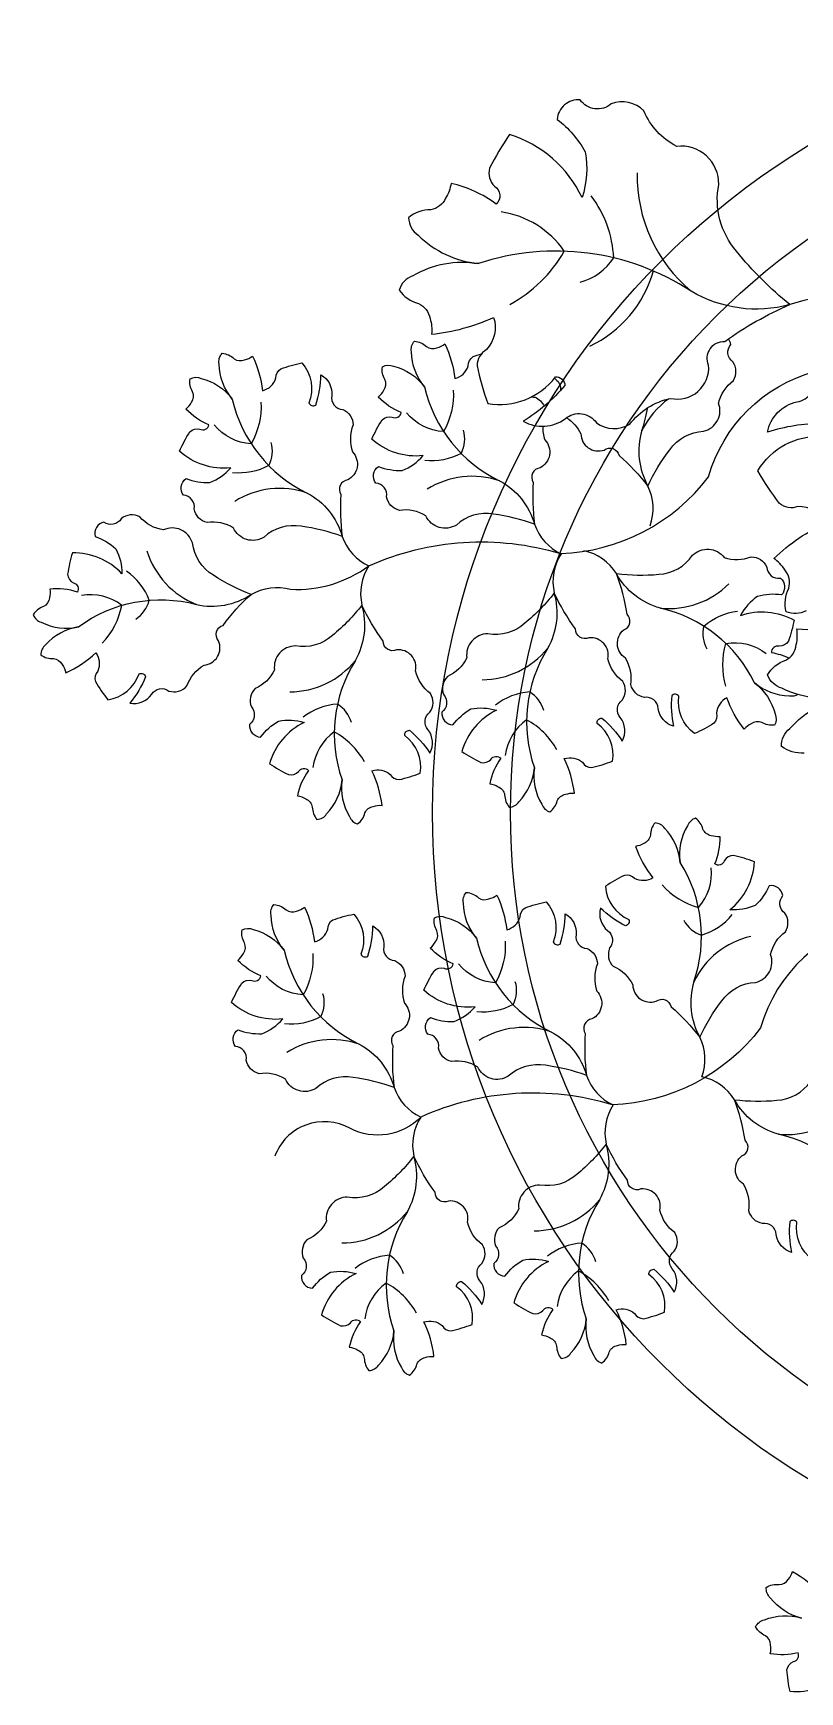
# Model space of a CAD drawing. Header units: millimetres. Extents: x 290.7 to 367.8, y 729.2 to 750.9.
# Drawn here: x 305.752 to 305.9646, y 729.451 to 729.9108 of the extents above; entities that cross this region are included whole.
import ezdxf

# ---------------------------------------------------------------- set-up
doc = ezdxf.new("R2010")
doc.units = ezdxf.units.MM
doc.layers.add('VEGET', color=64, linetype='Continuous')
doc.layers.add('VEGET-I', color=62, linetype='Continuous')

# ---------------------------------------------------------------- blocks, each defined once
blk = doc.blocks.new('VEGET-06')
at = {"layer": 'VEGET'}
for points in [[(0.1185729367762676, 0.2709337000932219, -0.2129696122085104), (0.1349648324349317, 0.2764065200072423, -0.03433418913963267), (0.1359659273157225, 0.2694357978358166, -0.263361124047625), (0.1338729733484989, 0.2668000313026271, 0.4961733732722903), (0.132388003812518, 0.2639532027661344, -0.105188829234163), (0.1413052131771853, 0.2642985508498921, 0.1018354407082667), (0.1411878249157157, 0.2614587322190278, 0.2548810045278109), (0.1428710912775939, 0.2585152939512909, -0.1744881383592944), (0.1460051952663779, 0.2556691023676692, -0.2361518438993939), (0.1432126005120375, 0.2534350628380677, -0.172045804718615), (0.131236834316562, 0.2528576915090177, -0.1720458047186181), (0.1412931151119379, 0.2463290201139445, -0.2361518438993874), (0.1425810557717169, 0.2429927457039645, -0.174488138359288), (0.1384401450568475, 0.2421116822586473, 0.2548810045278096), (0.1355037852289636, 0.2404160981580494, 0.1018354407082642), (0.1341753526885183, 0.2379034070020136, -0.08115707204633878), (0.1250233933434375, 0.2449760949603883, 0.2683901017028241)], [(0.1277264917361052, 0.1378495050565194, -0.2816703646801006), (0.1327753852673519, 0.125798006896007, 0.447648090788793), (0.1350687050113901, 0.1256645208011777, 0.08047336285184804), (0.1344707695979954, 0.1355025269772998, -0.299054732626132), (0.1393975357402688, 0.1297352728286425, 0.4445358973400594), (0.1438132713675104, 0.1262506368161516, -0.3028472262875131), (0.1481697294091102, 0.1221310446268049, 0.1775881189196616), (0.1499398340754361, 0.1136405148101147, -0.5077713489282268), (0.1504326621627063, 0.1045604317994888, 0.5541101838924969), (0.1493860317225835, 0.09951839621551262, 0.05360560279891149), (0.1527839053627886, 0.08651706112661373, 0.05303807838268959), (0.1392035099048812, 0.08671283549837128, 0.2299676780149515), (0.1283849398232517, 0.08063723080439189, -0.453009155801419)], [(0.130440751469675, -0.02472052202063857, -0.1744881383592944), (0.1377091950086831, -0.02679981835282153, -0.2361518438993939), (0.1350041043409709, -0.03258474588270222, -0.172045804718615), (0.11628554972875, -0.04297751424403984, -0.1720458047186181), (0.1375489101727476, -0.04548019752638233, -0.2361518438993874), (0.1422488336818342, -0.04980380956439845, -0.174488138359288), (0.1363151893696797, -0.05448842373139584, 0.2548810045278096), (0.1329541938888132, -0.05952486546641111, 0.1018354407082642), (0.1328137595503902, -0.06459835759643795, -0.05521114289692754), (0.118866479975039, -0.0625242699350812, 0.2683901017028241)], [(0.1324015737710065, -0.04347439061674141, -0.1823380578218932), (0.1351853449824825, -0.04301463401716354, -0.172045804718615), (0.1464073438441194, -0.04723589865820443, -0.1720458047186181), (0.1397665445041936, -0.03725330792497772, -0.2361518438993874), (0.1399079329310817, -0.03367986037470505, -0.174488138359288), (0.1440585574966242, -0.03451396472015933, 0.2548810045278096), (0.1474266388477092, -0.03412250272521344, 0.1018354407082642), (0.1496429311992884, -0.03234306515326413, -0.08115707204633878), (0.1552377928619206, -0.04246624636208196, 0.2683901017028241), (0.1585185910131273, -0.03751939181729735, -0.2633611240475965), (0.1593984705026399, -0.03427077155473324, -0.03433418913963283), (0.1656036051254963, -0.03094068704172948, -0.2816703646801006), (0.170652498656743, -0.04299218520224191, 0.447648090788793), (0.1729458184007813, -0.04312567129707112, 0.08047336285184804)], [(0.1729458184007813, -0.04312567129707112, 0.08047336285184804), (0.1723478829873866, -0.03328766512094905, -0.299054732626132), (0.17727464912966, -0.03905491926960636, 0.4445358973400594), (0.1816903847569016, -0.0425395552820973, -0.3028472262875131), (0.1860468427985014, -0.04665914747144395, 0.1775881189196616), (0.1878169474648272, -0.05514967728813414, -0.5077713489282268), (0.1883097755520975, -0.06422976029876004, 0.5541101838924969), (0.1872631451119746, -0.06927179588273624, 0.05360560279891149), (0.1906610187521798, -0.08227313097163513, 0.05303807838268959), (0.1770806232942723, -0.08207735659987758, 0.2299676780149515), (0.1662620532126429, -0.08815296129385697, -0.453009155801419), (0.1560914646325751, -0.08748175615821463, 0.1775881189196565), (0.1474204217993167, -0.0876698606016797, -0.3028472262875298), (0.1424253198822241, -0.08435342828477665, 0.4445358973400413), (0.1380354988622283, -0.08083620200805886, -0.4200628682774436), (0.1376616087082212, -0.07544908869824951, 0.1027662192553072), (0.145365243142848, -0.07497702654077987, 0.1249756271620583), (0.150860479235158, -0.06885269704363495, -0.2129696122085104), (0.1336425612104106, -0.06737306871567483, -0.03433418913963267), (0.1354891811256218, -0.06057724989523017, -0.263361124047625), (0.1384560805753976, -0.0589881529248375, 0.4961733732722903), (0.1409486284561474, -0.05696410443205213, -0.07000139340616839), (0.1352393445596922, -0.05520164093461144, 0.1018354407082667)], [(0.1298236260919889, -0.07038768220964275, -0.2361518438993757), (0.1362009992230169, -0.07005299729187886, -0.1744881383592802), (0.135398585529412, -0.07757030245936303, 0.2548810045278265), (0.1366470839935046, -0.0834951052035704, 0.1018354407082649), (0.1401747235745532, -0.0871441877160759, -0.08115707204633917), (0.1230916638135842, -0.09875312918560031, 0.2683901017028146), (0.1324260912935804, -0.1037755777038827, -0.263361124047613), (0.1383469907491994, -0.1048073289463076, -0.034334189139631), (0.1452861659589857, -0.1152949071639311, -0.2816703646801013), (0.1246846916527851, -0.1262492984377417, 0.4476480907887236)], [(0.1248234687736396, -0.1303490955704145, 0.08047336285184782), (0.142219008054286, -0.1276722919160491, -0.2990547326261498), (0.1327719329198089, -0.1373788135882048, 0.4445358973400735), (0.1272999156451142, -0.1458022557546519, -0.302847226287535)], [(0.2143404608243404, -0.1295487630605026, 0.08789902130899625), (0.2136593113353813, -0.1252076125669355, -0.5077713489282268), (0.2152142603775529, -0.116248096928258, 0.5541101838924969), (0.2173643979767421, -0.1115689446104957, 0.05360560279891149), (0.216967138224593, -0.09813680241135359, 0.05303807838268959), (0.2301581160060717, -0.1013715471565186, 0.2299676780149515), (0.2420632258026867, -0.09787543621159855, -0.453009155801419), (0.2518245904712835, -0.100809230377144, 0.1775881189196565), (0.2603171717544228, -0.1025694662270045, -0.3028472262875298), (0.2644418241998476, -0.1069211335717348, 0.4445358973400413), (0.267931589789133, -0.1113328164027036, -0.4200628682774436), (0.2670884826283082, -0.116666666229551, 0.1027662192553072), (0.2594750480895573, -0.1154000010381742, 0.1249756271620583), (0.2527469053681175, -0.1201367854980981, -0.2129696122085104), (0.2691950865218002, -0.1254380436347562, -0.03433418913963267), (0.265872215812065, -0.13164704426271, -0.263361124047625), (0.2626246203318461, -0.1325306986766437, 0.4961733732722903), (0.2597418157652021, -0.1339445604342107, -0.105188829234163), (0.2671305436863163, -0.1389488174080284, 0.1018354407082667), (0.2653536830720906, -0.1411671763099527, 0.2548810045278109), (0.2649661356968149, -0.1445357103402003, -0.1744881383592944), (0.2658050632992817, -0.1486853627137128, -0.2361518438993939), (0.2622317824827389, -0.1488309040752522, -0.172045804718615), (0.2522414806110866, -0.1422017109016034, -0.1720458047186181), (0.2564757845122774, -0.1534187962669131, -0.2361518438993874), (0.255537030012424, -0.1568696306690276, -0.174488138359288), (0.2516789716201702, -0.1551264153108063, 0.2548810045278096), (0.2483088433982497, -0.1547529849306377, 0.1018354407082642), (0.2457500932279144, -0.1559903803508407, -0.08115707204633878), (0.2425666268073465, -0.1448707213470906, 0.2683901017028241), (0.238260501275886, -0.1489563411658583, -0.2633611240475965), (0.2366748534838079, -0.1519250854468437, -0.01359188383691224), (0.2340155415381737, -0.1527709116239864, -0.2816703646801006)], [(0.2067415703930084, -0.1322881547835744, -0.140065914486193), (0.2021026283448881, -0.1271525962107498, 0.5077713489282268), (0.1946578504455303, -0.1219309040489414, -0.5541101838924969), (0.1898254262613701, -0.1201517934248963, -0.05360560279891149), (0.1805898205283984, -0.1103904489420007, -0.05303807838268959), (0.1735717679545994, -0.1220185359071522, -0.2299676780149515), (0.1626927706292092, -0.1279852643409614, 0.453009155801419), (0.1578820035752795, -0.1369712483578596, -0.1775881189196565), (0.1531352913883515, -0.1442301112517486, 0.3028472262875298), (0.1533071959310357, -0.1502234588391129, -0.4445358973400413), (0.1539696978732392, -0.1558093786779411, 0.132420092724567), (0.1547578632203548, -0.1576128528035694, -0.1027662192553072)], [(0.217788031047629, -0.1390597130861391, 0.06645151050785239), (0.2168035197724993, -0.1388701123720679, -0.1966975875028096), (0.21390474840255, -0.1359804394685469, 0.1775881189196616)], [(0.2105957128011688, -0.1449766539124369, 0.01988486331478412), (0.2101838725029479, -0.1446132600790122, -0.2768544380593153), (0.2086410221490986, -0.1410348337163505, 0.3028472262875131)]]:
    blk.add_lwpolyline(points, format="xyb", dxfattribs=at)
for points in [[(0.1787080913161034, 0.1409342955668125, -0.08047336285184804), (0.1721603741811455, 0.148301200792254, 0.299054732626132), (0.1727690466169047, 0.1407405286725396, -0.4445358973400594), (0.1721212686906819, 0.1351528822066728, 0.3028472262875131), (0.1719651602376935, 0.1291591023787477, -0.1775881189196616), (0.1767309867031193, 0.1219127746743629, 0.5077713489282268), (0.1828159353822469, 0.115155246533404, -0.5541101838924969), (0.1871266292392004, 0.1123382487378999, -0.05360560279891149), (0.1939393087395631, 0.1007551724023994, -0.05303807838268959), (0.2033851509055085, 0.1105143493233216, -0.2299676780149515), (0.2153247465902801, 0.1138908098802949, 0.453009155801419), (0.2220272557792242, 0.1215698566291641, -0.1775881189196565), (0.2282802176565726, 0.1275800841505026, 0.3028472262875298), (0.2294560543726236, 0.1334594697044471, -0.4445358973400413), (0.2300624542187499, 0.1390517580103054, 0.4200628682774436), (0.2265098412871778, 0.143118664084759, -0.1027662192553072), (0.220738470957361, 0.1379942020935863, -0.1249756271620583), (0.2125213674705293, 0.1384234360467564, 0.2129696122085104), (0.2236248937955043, 0.1516657056500552, 0.03433418913963267), (0.21750713254416, 0.1551537073448817, 0.263361124047625), (0.2142874123478844, 0.154173338340839, -0.4961733732722903), (0.2110943312307043, 0.1538359954617201, 0.105188829234163), (0.2146862037516248, 0.1620051043449307, -0.1018354407082667), (0.2120012359025623, 0.1629374655998257, -0.2548810045278109), (0.2098803011090151, 0.1655829995879916, 0.1744881383592944), (0.2083819639850759, 0.1695425955530121, 0.2361518438993939), (0.2052793652795843, 0.167764000783408, 0.172045804718615), (0.2003498430560819, 0.1568345843182737, 0.1720458047186181), (0.1979645239254557, 0.168584587989141, 0.2361518438993874), (0.1953331347642004, 0.1710064280259367, 0.174488138359288), (0.1929946979928054, 0.16747724571138, -0.2548810045278096), (0.1903403008639266, 0.1653674138784584, -0.1018354407082642), (0.1875154847927956, 0.1650531464375478, 0.08115707204633878), (0.1907385889145283, 0.1539449118959544, -0.2683901017028241), (0.1849185333936019, 0.1551119423709384, 0.2633611240475965), (0.181996068004656, 0.1567813487255476, 0.03433418913963283), (0.1752575223457162, 0.1547355821323233, 0.2816703646801006), (0.1802320631380168, 0.1426532033223173, -0.447648090788793)], [(0.2404388157112853, 0.144829557567709, -0.08047336285184804), (0.2338910985763283, 0.1521964627931505, 0.299054732626132), (0.2344997710120875, 0.1446357906734352, -0.4445358973400594), (0.2338519930858656, 0.1390481442075684, 0.3028472262875131), (0.2336958846328745, 0.1330543643796416, -0.1775881189196616), (0.2384617110983012, 0.1258080366752568, 0.5077713489282268), (0.244546659777428, 0.1190505085342979, -0.5541101838924969), (0.2488573536343814, 0.1162335107387937, -0.05360560279891149), (0.255670033134745, 0.1046504344032959, -0.05303807838268959), (0.2651158753006921, 0.1144096113242172, -0.2299676780149515), (0.2770554709854629, 0.1177860718811905, 0.453009155801419), (0.2837579801744052, 0.1254651186300579, -0.1775881189196565), (0.2900109420517554, 0.1314753461513982, 0.3028472262875298), (0.2911867787678064, 0.1373547317053427, -0.4445358973400413), (0.2917931786139318, 0.1429470200112011, 0.4200628682774436), (0.2882405656823606, 0.1470139260856547, -0.1027662192553072), (0.2824691953525429, 0.1418894640944819, -0.1249756271620583), (0.2742520918657112, 0.1423186980476521, 0.2129696122085104), (0.2853556181906871, 0.1555609676509508, 0.03433418913963267), (0.2792378569393419, 0.1590489693457764, 0.263361124047625), (0.2760181367430663, 0.1580686003417338, -0.4961733732722903), (0.2728250556258871, 0.1577312574626166, 0.105188829234163), (0.2764169281468059, 0.1659003663458254, -0.1018354407082667), (0.273731960297745, 0.1668327276007213, -0.2548810045278109), (0.271611025504197, 0.1694782615888855, 0.1744881383592944), (0.2701126883802578, 0.1734378575539068, 0.2361518438993939), (0.2670100896747662, 0.1716592627843028, 0.172045804718615), (0.2620805674512638, 0.1607298463191693, 0.1720458047186181), (0.2596952483206385, 0.1724798499900366, 0.2361518438993874), (0.2570638591593823, 0.1749016900268323, 0.174488138359288), (0.2547254223879865, 0.1713725077122739, -0.2548810045278096), (0.2520710252591076, 0.1692626758793523, -0.1018354407082642), (0.2492462091879775, 0.1689484084384416, 0.08115707204633878), (0.2524693133097102, 0.1578401738968491, -0.2683901017028241), (0.2466492577887838, 0.1590072043718322, 0.2633611240475965), (0.243726792399837, 0.1606766107264415, 0.03433418913963283), (0.2369882467408981, 0.158630844133218, 0.2816703646801006), (0.2419627875331978, 0.1465484653232121, -0.447648090788793)], [(0.2087810217211237, 0.03659486915674037, 0.08047336285184804), (0.207158622450895, 0.02687315568184356, -0.299054732626132), (0.2036499018053091, 0.03359796976604823, 0.4445358973400594), (0.2001275760915426, 0.03798370013114827, -0.3028472262875131), (0.1968053407497088, 0.0429749443455929, 0.1775881189196616), (0.1969833676544246, 0.05164619993628072, -0.5077713489282268), (0.1985383166965962, 0.0606057155749582, 0.5541101838924969), (0.2006884542957854, 0.06528486789272048, 0.05360560279891149), (0.2002911945436363, 0.0787170100918626, 0.05303807838268959), (0.213482172325115, 0.07548226534669755, 0.2299676780149515), (0.22538728212173, 0.07897837629161764, -0.453009155801419), (0.2351486467903268, 0.07604458212607224, 0.1775881189196565), (0.2436412280734661, 0.07428434627621172, -0.3028472262875298), (0.2477658805188909, 0.06993267893148136, 0.4445358973400413), (0.2512556461081763, 0.06552099610051254, -0.4200628682774436), (0.2504125389473515, 0.06018714627366517, 0.1027662192553072), (0.2427991044086006, 0.06145381146504203, 0.1249756271620583), (0.2360709616871608, 0.05671702700511805, -0.2129696122085104), (0.2525191428408435, 0.05141576886846, -0.03433418913963267), (0.2491962721311083, 0.04520676824050618, -0.263361124047625), (0.2459486766508894, 0.0443231138265725, 0.4961733732722903), (0.2430658720842453, 0.04290925206900553, -0.105188829234163), (0.2504546000053596, 0.03790499509518774, 0.1018354407082667), (0.2486777393911339, 0.03568663619326351, 0.2548810045278109), (0.2482901920158582, 0.03231810216301589, -0.1744881383592944), (0.249129119618325, 0.02816844978950339, -0.2361518438993939), (0.2455558388017822, 0.02802290842796396, -0.172045804718615), (0.2355655369301299, 0.03465210160161281, -0.1720458047186181), (0.2397998408313207, 0.02343501623630306, -0.2361518438993874), (0.2388610863314673, 0.0199841818341886, -0.174488138359288), (0.2350030279392135, 0.0217273971924099, 0.2548810045278096), (0.231632899717293, 0.02210082757257847, 0.1018354407082642), (0.2290741495469577, 0.02086343215237552, -0.08115707204633878), (0.2258906831263898, 0.03198309115612563, 0.2683901017028241), (0.2215845575949293, 0.02789747133735787, -0.2633611240475965), (0.2199989098028512, 0.0249287270563725, -0.03433418913963283), (0.2132052416977768, 0.0230742103458379, -0.2816703646801006), (0.210986070823739, 0.03595074770781981, 0.447648090788793)], [(0.2705117461163056, 0.040490131157636, 0.08047336285184804), (0.2688893468460769, 0.03076841768273741, -0.299054732626132), (0.265380626200491, 0.03749323176694208, 0.4445358973400594), (0.2618583004867245, 0.04187896213204301, -0.3028472262875131), (0.2585360651448907, 0.04687020634648675, 0.1775881189196616), (0.2587140920496065, 0.05554146193717635, -0.5077713489282268), (0.2602690410917798, 0.06450097757585294, 0.5541101838924969), (0.2624191786909673, 0.06918012989361433, 0.05360560279891149), (0.26202191893882, 0.08261227209275734, 0.05303807838268959), (0.2752128967202969, 0.0793775273475914, 0.2299676780149515), (0.2871180065169119, 0.08287363829251326, -0.453009155801419), (0.2968793711855087, 0.07993984412696875, 0.1775881189196565), (0.3053719524686471, 0.07817960827710646, -0.3028472262875298), (0.3094966049140728, 0.0738279409323761, 0.4445358973400413), (0.3129863705033582, 0.06941625810140728, -0.4200628682774436), (0.3121432633425343, 0.0640824082745608, 0.1027662192553072), (0.3045298288037834, 0.06534907346593766, 0.1249756271620583), (0.2978016860823436, 0.06061228900601368, -0.2129696122085104), (0.3142498672360263, 0.05531103086935651, -0.03433418913963267), (0.3109269965262902, 0.04910203024140181, -0.263361124047625), (0.3076794010460713, 0.04821837582746813, 0.4961733732722903), (0.3047965964794273, 0.04680451406990027, -0.105188829234163), (0.3121853244005424, 0.04180025709608337, 0.1018354407082667), (0.3104084637863158, 0.03958189819415736, 0.2548810045278109), (0.310020916411041, 0.03621336416391241, -0.1744881383592944), (0.3108598440135086, 0.03206371179039902, -0.2361518438993939), (0.3072865631969641, 0.03191817042885781, -0.172045804718615), (0.2972962613253127, 0.03854736360250843, -0.1720458047186181), (0.3015305652265035, 0.02733027823719869, -0.2361518438993874), (0.3005918107266501, 0.02387944383508511, -0.174488138359288), (0.2967337523343945, 0.02562265919330375, 0.2548810045278096), (0.293363624112474, 0.02599608957347233, 0.1018354407082642), (0.2908048739421396, 0.02475869415327114, -0.08115707204633878), (0.2876214075215717, 0.03587835315701948, 0.2683901017028241), (0.2833152819901104, 0.03179273333825172, -0.2633611240475965), (0.281729634198034, 0.02882398905726813, -0.03433418913963283), (0.2749359660929587, 0.02696947234673175, -0.2816703646801006), (0.2727167952189218, 0.03984600970871544, 0.447648090788793)], [(0.1877634272076163, 0.03072051994071856, -0.08047336285184804), (0.1957957866512468, 0.02500868187855598, 0.299054732626132), (0.1935079288219912, 0.03224055242420398, -0.4445358973400594), (0.192886792582593, 0.03783122313900478, 0.3028472262875131), (0.1916954648048952, 0.04370748935156055, -0.1775881189196616), (0.1854266846639314, 0.04970121629246638, 0.5077713489282268), (0.1779819067645736, 0.05492290845427483, -0.5541101838924969), (0.1731494825804134, 0.05670201907831984, -0.05360560279891149), (0.1639138768474417, 0.06646336356121552, -0.05303807838268959), (0.1568958242736427, 0.05483527659606402, -0.2299676780149515), (0.1460168269482525, 0.04886854816225483, 0.453009155801419), (0.1412060598943228, 0.03988256414535662, -0.1775881189196565), (0.1364593477073948, 0.03262370125146763, 0.3028472262875298), (0.136631252250079, 0.02663035366410327, -0.4445358973400413), (0.1372937541922825, 0.0210444338252751, 0.4200628682774436), (0.1416675441597555, 0.01787729868757904, -0.1027662192553072), (0.146143456505115, 0.02416498783857435, -0.1249756271620583), (0.1542476958716881, 0.02558848205673048, 0.2129696122085104), (0.1463948479495345, 0.01019436692764941, 0.03433418913963267), (0.1531387618322917, 0.008166366904588607, 0.263361124047625), (0.1560568173442229, 0.009843469631217516, -0.4961733732722903), (0.1590930414285969, 0.01088793626469542, 0.105188829234163), (0.1574236088105661, 0.002121586802911857, -0.1018354407082667), (0.1602492433244169, 0.001814765268029817, -0.2548810045278109), (0.1629091917053529, -0.0002880635627997563, 0.1744881383592944), (0.1652569215302595, -0.003811070660781013, 0.2361518438993939), (0.1678819187832721, -0.001382303997748302, 0.172045804718615), (0.1702362624458953, 0.01037394538454084, 0.1720458047186181), (0.1751945720723231, -0.0005424413468269051, 0.2361518438993874), (0.1783018474966243, -0.002312853027576445, 0.174488138359288), (0.1797897438851592, 0.001650678059747612, -0.2548810045278096), (0.181903698996897, 0.004301792592650067, -0.1018354407082642), (0.184586200279214, 0.005241226853521574, 0.08115707204633878), (0.1789552701613193, 0.01534438976510177, -0.2683901017028241), (0.18488882343632, 0.0155115780689643, 0.2633611240475965), (0.1881111162172973, 0.01453969805576261, 0.03433418913963283), (0.1942196635788953, 0.0180438110223573, 0.2816703646801006), (0.1866635122172067, 0.02870375991538765, -0.447648090788793)], [(0.257114759392242, -0.0320242549355072, -0.08047336285184804), (0.250567042257285, -0.02465734971006572, 0.299054732626132), (0.2511757146930442, -0.03221802182978095, -0.4445358973400594), (0.2505279367668223, -0.0378056682956478, 0.3028472262875131), (0.2503718283138312, -0.04379944812357461, -0.1775881189196616), (0.2551376547792579, -0.05104577582795944, 0.5077713489282268), (0.2612226034583847, -0.05780330396891831, -0.5541101838924969), (0.2655332973153381, -0.06062030176442246, -0.05360560279891149), (0.2723459768157017, -0.07220337809992028, -0.05303807838268959), (0.2817918189816488, -0.06244420117899896, -0.2299676780149515), (0.2937314146664196, -0.05906774062202569, 0.453009155801419), (0.3004339238553619, -0.05138869387315825, -0.1775881189196565), (0.3066868857327121, -0.04537846635181797, 0.3028472262875298), (0.3078627224487631, -0.03949908079787345, -0.4445358973400413), (0.3084691222948885, -0.03390679249201511, 0.4200628682774436), (0.3049165093633173, -0.02983988641756152, -0.1027662192553072), (0.2991451390334996, -0.0349643484087343, -0.1249756271620583), (0.2909280355466679, -0.03453511445556412, 0.2129696122085104), (0.3020315618716438, -0.02129284485226535, 0.03433418913963267), (0.2959138006202986, -0.0178048431574398, 0.263361124047625), (0.292694080424023, -0.01878521216148243, -0.4961733732722903), (0.2895009993068438, -0.01912255504059956, 0.105188829234163), (0.2930928718277626, -0.0109534461573908, -0.1018354407082667), (0.2904079039787018, -0.01002108490249487, -0.2548810045278109), (0.2882869691851537, -0.007375550914330731, 0.1744881383592944), (0.2867886320612145, -0.003415954949309352, 0.2361518438993939), (0.283686033355723, -0.005194549718913422, 0.172045804718615), (0.2787565111322206, -0.01612396618404688, 0.1720458047186181), (0.2763711920015952, -0.004373962513179563, 0.2361518438993874), (0.2737398028403391, -0.001952122476383877, 0.174488138359288), (0.2714013660689432, -0.005481304790942332, -0.2548810045278096), (0.2687469689400643, -0.007591136623863903, -0.1018354407082642), (0.2659221528689342, -0.00790540406477458, 0.08115707204633878), (0.2691452569906669, -0.01901363860636707, -0.2683901017028241), (0.2633252014697405, -0.01784660813138395, 0.2633611240475965), (0.2604027360807937, -0.01617720177677473, 0.03433418913963283), (0.2536641904218548, -0.01822296836999815, 0.2816703646801006), (0.2586387312141545, -0.03030534718000411, -0.447648090788793)], [(0.1953840349970601, -0.03591951693640372, -0.08047336285184804), (0.1888363178621022, -0.02855261171096224, 0.299054732626132), (0.1894449902978614, -0.03611328383067658, -0.4445358973400594), (0.1887972123716386, -0.04170093029654343, 0.3028472262875131), (0.1886411039186502, -0.04769471012446846, -0.1775881189196616), (0.193406930384076, -0.05494103782885329, 0.5077713489282268), (0.1994918790632036, -0.06169856596981216, -0.5541101838924969), (0.2038025729201571, -0.06451556376531631, -0.05360560279891149), (0.2106152524205198, -0.0760986401008168, -0.05303807838268959), (0.2200610945864652, -0.06633946317989459, -0.2299676780149515), (0.2320006902712368, -0.06296300262292132, 0.453009155801419), (0.2387031994601809, -0.0552839558740521, -0.1775881189196565), (0.2449561613375293, -0.0492737283527136, 0.3028472262875298), (0.2461319980535803, -0.04339434279876908, -0.4445358973400413), (0.2467383978997066, -0.03780205449291074, 0.4200628682774436), (0.2431857849681345, -0.03373514841845715, -0.1027662192553072), (0.2374144146383177, -0.03885961040962993, -0.1249756271620583), (0.229197311151486, -0.03843037645645975, 0.2129696122085104), (0.240300837476461, -0.02518810685316097, 0.03433418913963267), (0.2341830762251167, -0.02170010515833454, 0.263361124047625), (0.2309633560288411, -0.02268047416237717, -0.4961733732722903), (0.227770274911661, -0.02301781704149608, 0.105188829234163), (0.2313621474325815, -0.01484870815828554, -0.1018354407082667), (0.228677179583519, -0.0139163469033905, -0.2548810045278109), (0.2265562447899718, -0.01127081291522458, 0.1744881383592944), (0.2250579076660326, -0.007311216950204091, 0.2361518438993939), (0.2219553089605411, -0.00908981171980816, 0.172045804718615), (0.2170257867370387, -0.02001922818494251, 0.1720458047186181), (0.2146404676064124, -0.00826922451407519, 0.2361518438993874), (0.2120090784451572, -0.005847384477279505, 0.174488138359288), (0.2096706416737621, -0.009376566791836183, -0.2548810045278096), (0.2070162445448833, -0.01148639862475775, -0.1018354407082642), (0.2041914284737523, -0.01180066606566843, 0.08115707204633878), (0.207414532595485, -0.02290890060726181, -0.2683901017028241), (0.2015944770745586, -0.0217418701322778, 0.2633611240475965), (0.1986720116856127, -0.02007246377766858, 0.03433418913963283), (0.1919334660266729, -0.02211823037089289, 0.2816703646801006), (0.1969080068189735, -0.03420060918089884, -0.447648090788793)], [(0.3417905032323967, -0.04919868176062803, -0.08047336285184804), (0.3468946238282618, -0.04076708373754112, 0.299054732626132), (0.3398511022150243, -0.04358187472796171, -0.4445358973400594), (0.3343214376549399, -0.04461348469406534, 0.3028472262875131), (0.3285489913195718, -0.04623478965614147, -0.1775881189196616), (0.3230337316419805, -0.05292838941909572, 0.5077713489282268), (0.3183751045318193, -0.06073786958437832, -0.5541101838924969), (0.3169570987690093, -0.0656883057030333, -0.05360560279891149), (0.3079031991748407, -0.07561841957485527, -0.05303807838268959), (0.3200170384814358, -0.08176011035604969, -0.2299676780149515), (0.3267695679125326, -0.092169614536882, 0.453009155801419), (0.3360857652860076, -0.09630481161774807, -0.1775881189196565), (0.3436748191697925, -0.1005034576193635, 0.3028472262875298), (0.3496391837540669, -0.09989017010065826, -0.4445358973400413), (0.3551610607407722, -0.0988176572508932, 0.4200628682774436), (0.3579971259465182, -0.09422227720036869, -0.1027662192553072), (0.3513965672893287, -0.09022209575500018, -0.1249756271620583), (0.349379473618165, -0.08224485534107195, 0.2129696122085104), (0.3653106367268286, -0.0889414248435152, 0.03433418913963267), (0.3668359328105879, -0.08206635172329069, 0.263361124047625), (0.3649482645836803, -0.07927987900827649, -0.4961733732722903), (0.3636827990633416, -0.07632891912108519, 0.105188829234163), (0.3725483692868909, -0.07734752246074628, -0.1018354407082667), (0.3726460401057627, -0.07450695732837165, -0.2548810045278109), (0.3745470457448157, -0.0716992194415127, 0.1744881383592944), (0.3778873828006208, -0.06909814991210705, 0.2361518438993939), (0.3752717014183951, -0.06665935328498662, 0.172045804718615), (0.3633738735728063, -0.0651781287317652, 0.1720458047186181), (0.3738950096127702, -0.05942851743630317, 0.2361518438993874), (0.3754315241713382, -0.0561991767771115, 0.174488138359288), (0.3713690859890635, -0.05500753490204868, -0.2548810045278096), (0.3685693376420716, -0.0530947819973262, -0.1018354407082642), (0.3674346963673187, -0.05048883897458811, 0.08115707204633878), (0.3577741590963779, -0.05684928663551059, -0.2683901017028241), (0.3571699832304231, -0.05094420594857674, 0.2633611240475965), (0.3579016596655133, -0.04765903150560824, 0.03433418913963283), (0.3539567386689058, -0.04182544282606671, 0.2816703646801006), (0.3438828647062557, -0.05014692089113293, -0.447648090788793)], [(0.2871876897972623, -0.1363636813455802, 0.08047336285184804), (0.2855652905270336, -0.1460853948204788, -0.299054732626132), (0.2820565698814477, -0.1393605807362741, 0.4445358973400594), (0.2785342441676812, -0.1349748503711732, -0.3028472262875131), (0.2752120088258474, -0.1299836061567294, 0.1775881189196616), (0.2753900357305632, -0.1213123505660398, -0.5077713489282268), (0.2769449847727365, -0.1123528349273633, 0.5541101838924969), (0.279095122371924, -0.1076736826096019, 0.05360560279891149), (0.2786978626197767, -0.09424154041045885, 0.05303807838268959), (0.2918888404012536, -0.09747628515562479, 0.2299676780149515), (0.3037939501978686, -0.09398017421070293, -0.453009155801419), (0.3135553148664654, -0.09691396837624744, 0.1775881189196565), (0.3220478961496038, -0.09867420422610973, -0.3028472262875298), (0.3261725485950295, -0.1030258715708401, 0.4445358973400413), (0.3296623141843149, -0.1074375544018089, -0.4200628682774436), (0.328819207023491, -0.1127714042286554, 0.1027662192553072), (0.3212057724847401, -0.1115047390372785, 0.1249756271620583), (0.3144776297633003, -0.1162415234972025, -0.2129696122085104), (0.330925810916983, -0.1215427816338597, -0.03433418913963267), (0.3276029402072469, -0.1277517822618144, -0.263361124047625), (0.324355344727028, -0.1286354366757481, 0.4961733732722903), (0.321472540160384, -0.1300492984333159, -0.105188829234163), (0.3288612680814991, -0.1350535554071328, 0.1018354407082667), (0.3270844074672725, -0.1372719143090588, 0.2548810045278109), (0.3266968600919977, -0.1406404483393038, -0.1744881383592944), (0.3275357876944653, -0.1447901007128172, -0.2361518438993939), (0.3239625068779208, -0.1449356420743584, -0.172045804718615), (0.3139722050062694, -0.1383064489007078, -0.1720458047186181), (0.3182065089074602, -0.1495235342660175, -0.2361518438993874), (0.3172677544076068, -0.1529743686681311, -0.174488138359288), (0.3134096960153512, -0.1512311533099124, 0.2548810045278096), (0.3100395677934307, -0.1508577229297439, 0.1018354407082642), (0.3074808176230963, -0.152095118349945, -0.08115707204633878), (0.3042973512025284, -0.1409754593461967, 0.2683901017028241), (0.2999912256710671, -0.1450610791649645, -0.2633611240475965), (0.2984055778789907, -0.1480298234459481, -0.03433418913963283), (0.2916119097739154, -0.1498843401564844, -0.2816703646801006), (0.2893927388998785, -0.1370078027945008, 0.447648090788793)], [(0.2604242854444463, -0.1732348109652984, 0.1744881383592826), (0.2541946619541235, -0.1689516420583308, -0.2548810045278165), (0.2505088898905417, -0.1641477769199318, -0.1018354407082663), (0.2500342272001568, -0.1590945858957173, 0.08115707204633889), (0.2301023717588269, -0.164509342723651, -0.268390101702822), (0.2323641576096191, -0.1541536268979229, 0.2633611240476109), (0.235434237670181, -0.1489867933016535, 0.034334189139633), (0.2319878366369696, -0.1368928373987588, 0.2816703646800977), (0.2102630947846515, -0.1454048890444488, -0.4476480907887908), (0.207240704944585, -0.1426313073757397, -0.0804733628518486), (0.2205943381686284, -0.1311661190045799, 0.2990547326261485), (0.2070764937350082, -0.1320214981233905, -0.4445358973400563), (0.1971198426460896, -0.1306939251199086, 0.3028472262875256), (0.1864230135463396, -0.1302317756386939, -0.1775881189196615), (0.1733391962141422, -0.1385191736645464, 0.5077713489282397), (0.1610877384732685, -0.1491767596829545, -0.5541101838924329), (0.1559262055137314, -0.1567870893337417, -0.0536056027989116), (0.1350366924357855, -0.1685963294476238, -0.05303807838268965), (0.1521721673330889, -0.1857600839363451, -0.229967678014949), (0.1578352928978788, -0.2071809879351303, 0.4530091558014059), (0.1713407482919642, -0.2193829955423467, -0.1775881189196614), (0.1818803643128648, -0.2307312877554155, 0.3028472262875249), (0.1923417415731423, -0.2330106123813467, -0.4445358973400437), (0.2023079467221232, -0.2342644488597072, 0.420062868277418), (0.2096779317119415, -0.2280458868037938, -0.1027662192553043), (0.2007050696048047, -0.2175845599419759, -0.1249756271620578), (0.2017229110815162, -0.2029264514319147, 0.2129696122085104), (0.2250265514501368, -0.2231565132233415, 0.03433418913963278), (0.2314414306755106, -0.2123402858779704, 0.2633611240475967), (0.2297895606879665, -0.2065616280291236, -0.4961733732722993), (0.2292849677820739, -0.2008502112581469, 0.1051888292341508), (0.2437605992245988, -0.2075133234599242, -0.1018354407082692), (0.2455074525623262, -0.2027479748248995, -0.2548810045278139), (0.2502958327676552, -0.1990421077223425, 0.1744881383592873), (0.2574113544957868, -0.1964880726299283, 0.2361518438993992), (0.2543307064623672, -0.1908941017915415, 0.1720458047186156), (0.2349676137905892, -0.1817582075732824, 0.1720458047186174), (0.2560196788235896, -0.1778589154799102, 0.2361518438993921)]]:
    blk.add_lwpolyline(points, format="xyb", close=True, dxfattribs=at)
at = {"layer": 'VEGET-I'}
for points in [[(0.254845409108504, 0.1549782954314622, 0.1413864367129372), (0.2645708651387739, 0.1453524058698603, 0.210122964771746), (0.2714307555091642, 0.1568139567112787, 0.210122964771746)], [(0.1931146847133229, 0.1510830334305684, 0.1413864367129372), (0.2028401407435911, 0.1414571438689647, 0.210122964771746), (0.2097000311139823, 0.1529186947103831, 0.210122964771746)], [(0.1973216849707633, 0.1384932127391805, 0.1876286218963192), (0.2017996950594725, 0.132553066661333, 0.1520058651265381), (0.2128458145821854, 0.1367606303825495)], [(0.2590524093659461, 0.1423884747400761, 0.1876286218963192), (0.2635304194546544, 0.1364483286622269, 0.1520058651265381), (0.2745765389773664, 0.1406558923834433)], [(0.1085302304547282, 0.1215542934400444, 0.2279428046577942), (0.1387150737317393, 0.09755239051511833, -0.2043996860364329), (0.1527839053627886, 0.08651706112661373, 0.2049975904848279), (0.163225946877354, 0.07919701947995872, 0.2049975904848279)], [(0, 8.881784197001252e-16, -0.1841083703680773), (0.04228913561414682, 0.01762278390732508, 0.09065442908466861), (0.1067431531566427, 0.02888638969545454, 0.2835782542006574), (0.1444170503668181, 0.06349763975060885, -0.2251438523393833), (0.1919696720292476, 0.08813990289403506, 0.1802530025354734), (0.2534862987824678, 0.09208657572137025, -0.3316125768266109), (0.2762331525815815, 0.09569718735304278, 0.4605227219911265), (0.3003478073476096, 0.1046845475750091, 0.4605227219911265)], [(0.2972962613253127, 0.03854736360250843, 0.2279428046577942), (0.2732592940436165, 0.06870429168833869, -0.2043996860364329), (0.26202191893882, 0.08261227209275734, 0.2049975904848279), (0.2534862987824686, 0.09208657572137291, 0.2049975904848279)], [(0.2355655369301299, 0.03465210160161281, 0.2279428046577942), (0.2115285696484337, 0.06480902968744306, -0.2043996860364329), (0.2002911945436363, 0.0787170100918626, 0.2049975904848279), (0.1917555743872867, 0.08819131372047728, 0.2049975904848279)], [(0.2849707824923025, 0.05246347743968016, -0.1876286218963192), (0.2856003342958982, 0.05987573582072159, -0.1520058651265381), (0.2971913664539256, 0.06219269988814169)], [(0.2232400580971214, 0.04856821543878631, -0.1876286218963192), (0.2238696099007162, 0.05598047381982774, -0.1520058651265381), (0.2354606420587446, 0.05829743788724784)], [(0.226379104448684, 0.0356705868113929, -0.1413864367129372), (0.2294894743473206, 0.04899604530040946, -0.210122964771746), (0.2413972428694482, 0.04294374884306063, -0.210122964771746)], [(0.2881098288438659, 0.03956584881228853, -0.1413864367129372), (0.2912201987425025, 0.0528913073013042, -0.210122964771746), (0.303127967264631, 0.04683901084395625, -0.210122964771746)], [(0.1690762813903026, 0.02892738433107489, 0.1876286218963192), (0.1633807660649671, 0.03371267585402471, 0.1520058651265381), (0.1535587975357462, 0.02713625713338885)], [(0.175998160911786, 0.01760086588552046, 0.1413864367129372), (0.1643625804742799, 0.02480194307794115, 0.210122964771746), (0.1602462587079119, 0.01209442016039741, 0.210122964771746)], [(0.2715213527894607, -0.02187551707175395, 0.1413864367129372), (0.2812468088197306, -0.03150140663335588, 0.210122964771746), (0.2881066991901209, -0.02003985579193746, 0.210122964771746)], [(0.2097906283942796, -0.0257707790726478, 0.1413864367129372), (0.2195160844245478, -0.0353966686342515, 0.210122964771746), (0.226375974794939, -0.02393511779283308, 0.210122964771746)], [(0.2757283530469028, -0.03446533776314009, 0.1876286218963192), (0.2802063631356111, -0.0404054838409893, 0.1520058651265381), (0.2912524826583232, -0.03619792011977285)], [(0.21399762865172, -0.03836059976403572, 0.1876286218963192), (0.2184756387404292, -0.04430074584188315, 0.1520058651265381), (0.2295217582631421, -0.0400931821206667)], [(0.1555883254283463, -0.04616939455187552, -0.1413864367129372), (0.1555439042598508, -0.05985297126297962, -0.210122964771746), (0.1425825336969844, -0.05662371179426806, -0.210122964771746)], [(0.1464073438441194, -0.04723589865820443, 0.2279428046577942), (0.1765921871211305, -0.07123780158313053, -0.2043996860364329), (0.1906610187521798, -0.08227313097163513, 0.2049975904848279), (0.2011030602667452, -0.08959317261829014, 0.2049975904848279)], [(0.1615384168152056, -0.05803526361804234, -0.1876286218963192), (0.1625862895630181, -0.0654000360167748, -0.1520058651265381), (0.1518095081987187, -0.07025609742538741)], [(0.3557418320354326, -0.05996470415376454, 0.1413864367129372), (0.3494181671426047, -0.07209950976292312, 0.210122964771746), (0.3623945790955867, -0.07526778633082021, 0.210122964771746)], [(0.3633738735728071, -0.0651781287317661, -0.2279428046577928), (0.325489948351116, -0.07239091719896962, 0.2043996860364349), (0.3079031991748389, -0.07561841957485527, -0.2049975904848281), (0.2952549117619743, -0.07724324763414359, 0.1730102318134612), (0.2701622424634254, -0.08476723678184328, 0.1730102318134612)], [(0.3449564416814965, -0.06770277827595894, 0.1876286218963192), (0.3406040658183214, -0.07373558310675055, 0.1520058651265381), (0.3478866984961471, -0.08304598644162287)], [(0.2701622424634254, -0.08476723678184328, -0.1802530025354734), (0.2086456157102043, -0.08871390960918113, 0.2251438523393833), (0.1610929940477748, -0.1133561727526073, -0.2626849896690132), (0.1271085584229006, -0.1471063157439945, -0.09065442908466861)], [(0.3139722050062694, -0.1383064489007078, 0.2279428046577942), (0.2899352377245732, -0.1081495208148775, -0.2043996860364329), (0.2786978626197767, -0.09424154041045885, 0.2049975904848279), (0.2701622424634254, -0.08476723678184328, 0.2049975904848279)], [(0.2522414806110866, -0.1422017109016034, 0.2279428046577942), (0.2282045133293904, -0.1120447828157731, -0.2043996860364329), (0.216967138224593, -0.09813680241135359, 0.2049975904848279), (0.2084315180682434, -0.08866249878273891, 0.2049975904848279)], [(0.3016467261732592, -0.124390335063536, -0.1876286218963192), (0.3022762779768549, -0.1169780766824946, -0.1520058651265381), (0.3138673101348823, -0.1146611126150745)], [(0.2399160017780781, -0.1282855970644299, -0.1876286218963192), (0.240545553581673, -0.1208733386833885, -0.1520058651265381), (0.2521365857397013, -0.1185563746159684)], [(0.3047857725248226, -0.1372879636909277, -0.1413864367129372), (0.3078961424234592, -0.123962505201912, -0.210122964771746), (0.3198039109455877, -0.1300148016592599, -0.210122964771746)], [(0.2430550481296407, -0.1411832256918233, -0.1413864367129372), (0.2461654180282773, -0.1278577672028067, -0.210122964771746), (0.2580731865504049, -0.1339100636601556, -0.210122964771746)], [(0.1350366924357855, -0.1685963294476238, -0.2043996860364353), (0.166673431234833, -0.17290931320297, 0.2279428046577944), (0.2349676137905892, -0.1817582075732824, 0.2279428046577944)], [(0.2023126440225642, -0.1757902826411382, 0.1876286218963192), (0.1915697592744481, -0.1836037709007705, 0.152005865126538), (0.1987441223853335, -0.2034548499911315)]]:
    blk.add_lwpolyline(points, format="xyb", dxfattribs=at)
for centre, radius, start, end in [((0.220082345583573, 0.1460380837847248), 0.04449380323614033, 327.9177198043942, 19.28079057527284), ((0.1583516211883902, 0.1421428217838292), 0.04449380323614033, 327.9177198043942, 19.28079057527284), ((0.2171302700873934, 0.1015308400526553), 0.02706773419064479, 90.01600102915626, 141.1485100938255), ((0.2788609944825762, 0.105426102053551), 0.02706773419064479, 90.01600102915626, 141.1485100938255), ((0.2158041366335732, 0.1071584244693229), 0.0227831590405553, 150.114544286388, 196.3230004717691), ((0.2775348610287551, 0.1110536864702185), 0.0227831590405553, 150.114544286388, 196.3230004717691), ((0.2399000971772498, 0.1009197119673457), 0.01620522045507504, 326.9698917134423, 13.30986666352155), ((0.1358670667860187, 0.07063490380754356), 0.02706773419064479, 83.96028596669133, 135.0927950313617), ((0.1781693727820679, 0.09702444996645099), 0.01620522045507504, 326.9698917134423, 13.30986666352155), ((0.1784463508725196, 0.07363388437270846), 0.01620522045507504, 159.9223847756042, 206.2623597256836), ((0.282068205270634, 0.09429853551795553), 0.02706773419064479, 251.0077929045293, 302.1403019691997), ((0.144040616812906, 0.05532218447339332), 0.0227831590405553, 343.0670373485499, 29.27549353393117), ((0.2203374808754512, 0.09040327351705901), 0.02706773419064479, 251.0077929045293, 302.1403019691997), ((0.1414868410888666, 0.06050933839971773), 0.02706773419064479, 282.9684940913182, 334.1010031559875), ((0.2078728351524601, 0.0341055049902641), 0.04449380323614033, 160.8702128665562, 212.2332836374348), ((0.1750275648693469, -0.03471099071938699), 0.04449380323614033, 327.9177198043942, 19.28079057527284), ((0.2367582892645297, -0.03081572871849136), 0.04449380323614033, 327.9177198043942, 19.28079057527284), ((0.2955369381635329, -0.07142771044966523), 0.02706773419064479, 90.01600102915626, 141.1485100938255), ((0.2338062137683501, -0.07532297245056085), 0.02706773419064479, 90.01600102915626, 141.1485100938255), ((0.2324800803145299, -0.0696953880338933), 0.0227831590405553, 150.114544286388, 196.3230004717691), ((0.2942108047097118, -0.06580012603299767), 0.0227831590405553, 150.114544286388, 196.3230004717691), ((0.1737441801754098, -0.0981552882907053), 0.02706773419064479, 83.96028596669133, 135.0927950313617), ((0.2565760408582065, -0.07593410053587046), 0.01620522045507504, 326.9698917134423, 13.30986666352155), ((0.3154944221304392, -0.09754547324329543), 0.02706773419064479, 17.19637734170638, 68.32888640637562), ((0.1948453164630246, -0.0798293625367652), 0.01620522045507504, 326.9698917134423, 13.30986666352155), ((0.1951222945534763, -0.1032199281305077), 0.01620522045507504, 159.9223847756042, 206.2623597256836), ((0.2987441489515907, -0.08255527698526066), 0.02706773419064479, 251.0077929045293, 302.1403019691997), ((0.1607165604938627, -0.1215316280298229), 0.0227831590405553, 343.0670373485499, 29.27549353393117), ((0.2370134245564079, -0.08645053898615718), 0.02706773419064479, 251.0077929045293, 302.1403019691997), ((0.1581627847698233, -0.1163444741034985), 0.02706773419064479, 305.4219098812198, 334.1010031559875), ((0.2245487788334168, -0.1427483075129521), 0.04449380323614033, 160.8702128665562, 170.6487373789969), ((0.09710903418785666, -0.04299037293115671), 0.1312073304834304, 227.030456244267, 286.80208358854), ((0.2155516451762844, -0.1898078596052466), 0.03819184389933927, 115.3011106397782, 164.1678200306802), ((0.2457572646187653, -0.2074966433647996), 0.04406990546715955, 118.2178321216565, 150.4078539412012), ((0.135711905806863, -0.2100264161730356), 0.04833523962615141, 359.0340486382894, 50.1665577029598), ((0.2318907040252718, -0.1689993323137431), 0.02963262972257164, 214.383913145749, 261.850020102393)]:
    blk.add_arc(centre, radius, start, end, dxfattribs=at)

msp = doc.modelspace()

# ---------------------------------------------------------------- linework, layer by layer
at = {"layer": 'VEGET', "color": 253}
for radius in [0.216, 0.1944]:
    msp.add_circle((306.0787132362736, 729.6948479058502), radius, dxfattribs=at)

# ---------------------------------------------------------------- block references
at = {"layer": 'VEGET', "xscale": 0.8640000000000001, "yscale": 0.8640000000000001, "zscale": 0.8640000000000001, "rotation": 180}
msp.add_blockref('VEGET-06', (306.0784470920959, 729.6899261842177), dxfattribs=at)

doc.saveas('drawing.dxf')
